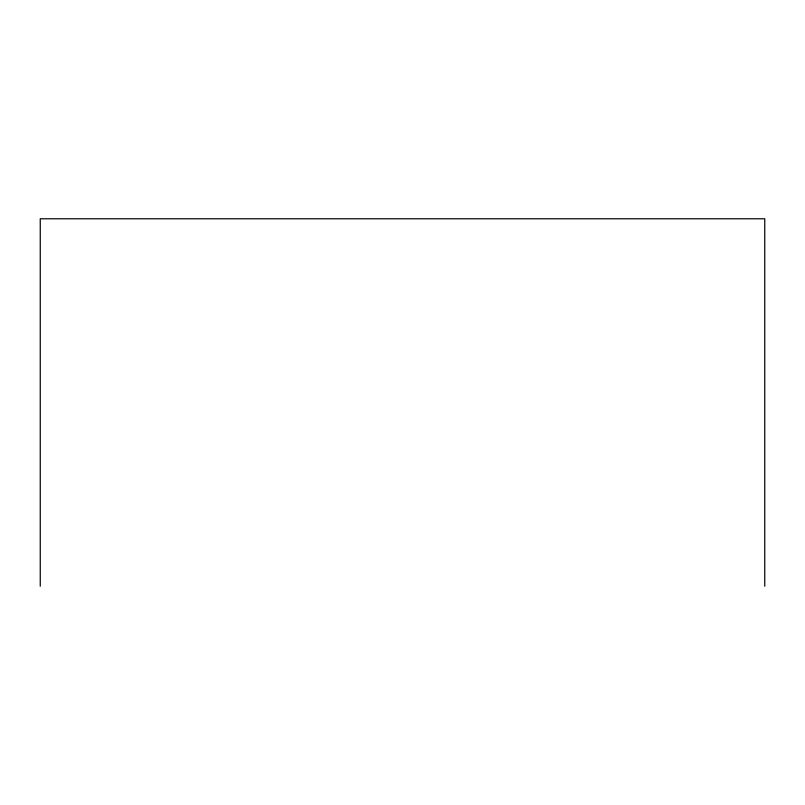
<?xml version="1.0" encoding="UTF-8"?>
<svg xmlns="http://www.w3.org/2000/svg" width="805" height="805" viewBox="0 0 805 805"><rect width="100%" height="100%" fill="white"/><g stroke="black" fill="none" stroke-linecap="round" stroke-linejoin="round"><path stroke-width="1.21" d="M764.75 586.221L764.75 218.779L40.25 218.779L40.25 586.221"/></g></svg>
